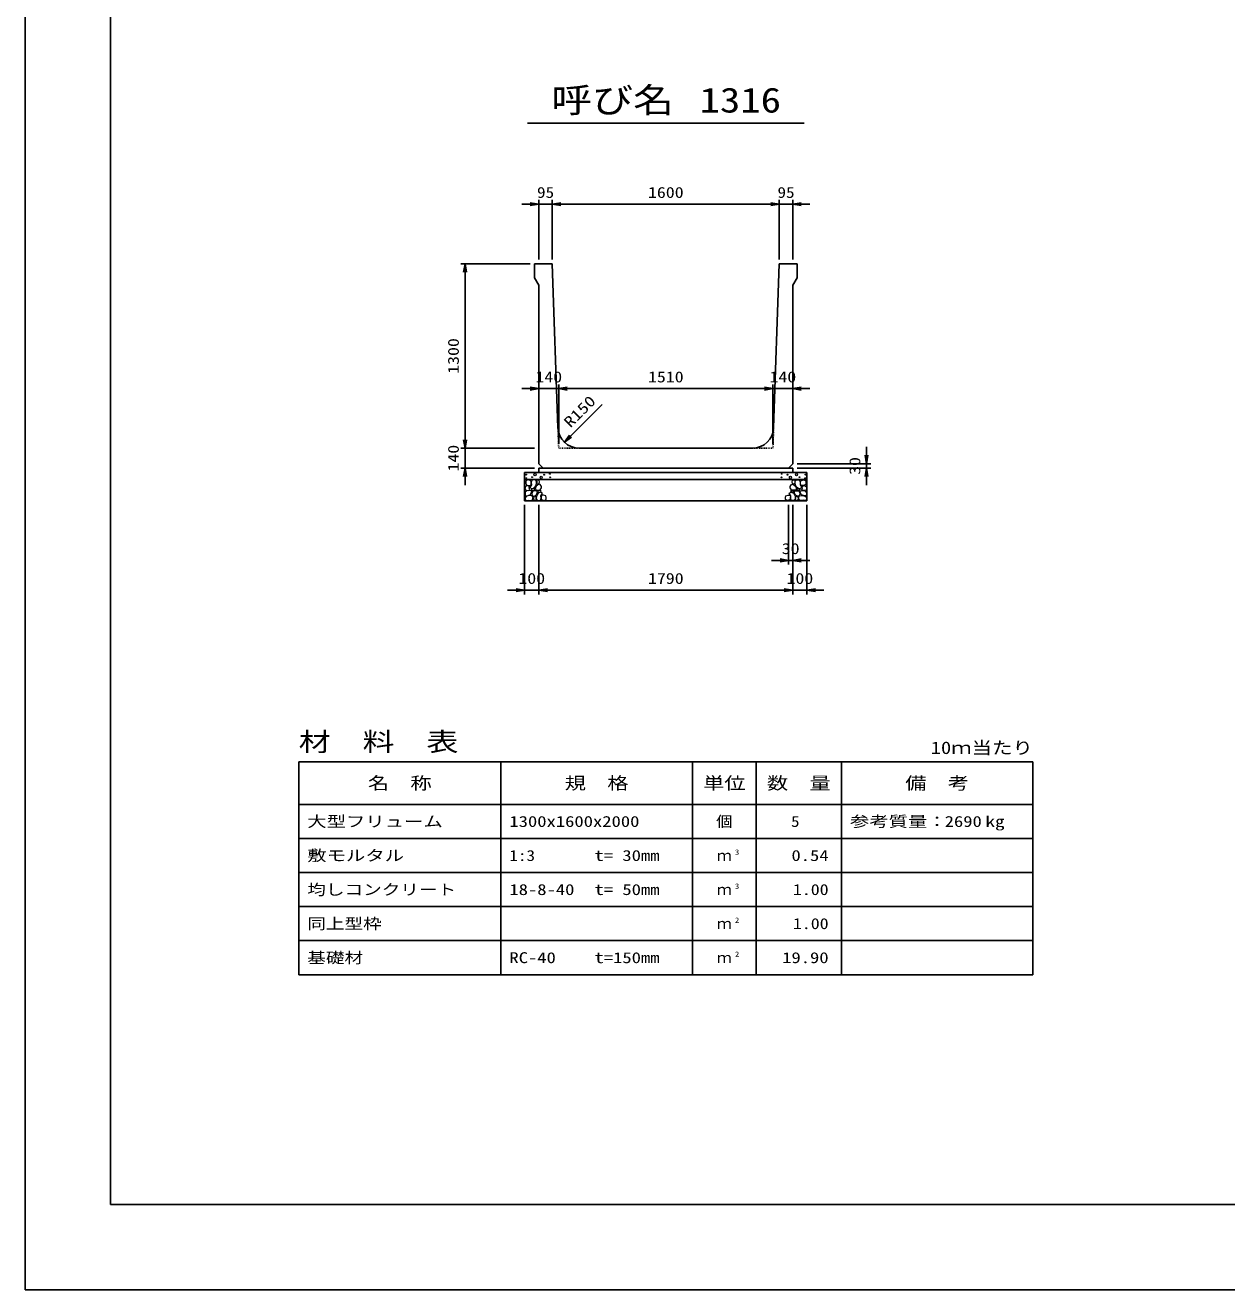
# Model space of a CAD drawing. Units: millimetres at full size. Extents: x 0 to 25230, y 0 to 17820.
# Drawn here: x 0 to 8469, y 0 to 8910 of the extents above; entities that cross this region are included whole.
import ezdxf
from ezdxf.enums import TextEntityAlignment as Align

# ---------------------------------------------------------------- set-up
doc = ezdxf.new("R2010")
doc.units = ezdxf.units.MM
doc.linetypes.add('DASHED_SPACED', pattern=[12, 6, -6])
for name, color, linetype, lineweight in [('D-DCR-HCHn', 4, 'Continuous', 9), ('D-MTR-FRAM', 7, 'Continuous', 25), ('D-MTR-LINE', 7, 'Continuous', 25), ('D-STR-DIM', 7, 'Continuous', 25), ('D-STR-STRn', 1, 'Continuous', 25), ('D-TTL', 2, 'Continuous', 25), ('D-TTL-TXT', 7, 'Continuous', 25)]:
    doc.layers.add(name, color=color, linetype=linetype, lineweight=lineweight)
doc.layers.add('D-MTR', color=7, linetype='Continuous')
doc.layers.add('D-MTR-TXT', color=7, linetype='Continuous')
doc.styles.add('ＭＳ ゴシック', font='')
doc.styles.get('ＭＳ ゴシック').set_extended_font_data('MS Gothic')

# ---------------------------------------------------------------- blocks, each defined once
blk = doc.blocks.new('open_arrow')
at = {"color": 0, "linetype": 'Continuous', "lineweight": -2}
blk.add_lwpolyline([(7.5, 1.25), (0, 0), (7.5, -1.25)], dxfattribs=at)

msp = doc.modelspace()

# ---------------------------------------------------------------- linework, layer by layer
at = {"layer": 'D-DCR-HCHn'}
for points in [[(3558.399, 5703.358), (3542.796, 5706.825), (3528.928, 5699.891), (3527.194, 5684.289), (3530.661, 5672.154), (3547.997, 5666.953), (3560.132, 5666.953), (3565.333, 5675.621), (3565.333, 5694.69)], [(3572.267, 5705.092), (3567.067, 5689.49), (3568.8, 5672.154), (3556.665, 5653.084), (3572.267, 5644.416), (3589.603, 5653.084), (3600.005, 5666.953), (3603.472, 5689.49), (3600.005, 5701.625), (3589.603, 5706.825)], [(3605.206, 5701.625), (3605.206, 5680.822), (3613.874, 5675.621), (3622.542, 5680.822), (3624.275, 5692.957), (3622.542, 5703.358), (3610.407, 5706.825)], [(5424.794, 5701.625), (5424.794, 5680.822), (5416.126, 5675.621), (5407.458, 5680.822), (5405.725, 5692.957), (5407.458, 5703.358), (5419.593, 5706.825)], [(5457.733, 5705.092), (5462.933, 5689.49), (5461.2, 5672.154), (5473.335, 5653.084), (5457.733, 5644.416), (5440.397, 5653.084), (5429.995, 5666.953), (5426.528, 5689.49), (5429.995, 5701.625), (5440.397, 5706.825)], [(5471.601, 5703.358), (5487.204, 5706.825), (5501.072, 5699.891), (5502.806, 5684.289), (5499.339, 5672.154), (5482.003, 5666.953), (5469.868, 5666.953), (5464.667, 5675.621), (5464.667, 5694.69)], [(3525.46, 5660.018), (3520.26, 5644.416), (3527.194, 5634.015), (3544.53, 5632.281), (3556.366, 5637.362), (3551.464, 5649.617), (3554.932, 5656.551), (3547.997, 5663.486), (3537.596, 5666.953)], [(3558.366, 5602.419), (3571.208, 5621.681), (3569.603, 5626.497), (3551.946, 5631.312), (3535.894, 5629.707), (3524.658, 5620.076), (3523.052, 5608.84), (3524.658, 5597.604), (3537.499, 5594.393)], [(3575.735, 5644.416), (3567.067, 5637.482), (3570.534, 5632.281), (3582.669, 5632.281), (3587.87, 5634.015), (3591.337, 5640.949), (3586.136, 5646.15)], [(3603.311, 5602.419), (3611.337, 5621.681), (3604.916, 5629.707), (3585.654, 5629.707), (3577.628, 5626.497), (3569.603, 5615.261), (3569.603, 5605.63), (3577.628, 5592.788), (3587.259, 5591.183)], [(3601.739, 5663.486), (3593.071, 5642.683), (3600.005, 5634.015), (3620.808, 5634.015), (3629.476, 5637.482), (3638.144, 5649.617), (3638.144, 5660.018), (3629.476, 5673.887), (3619.074, 5675.621)], [(3630.599, 5563.895), (3635.415, 5578.342), (3633.81, 5594.393), (3645.046, 5612.05), (3630.599, 5620.076), (3614.548, 5612.05), (3604.916, 5599.209), (3601.706, 5578.342), (3604.916, 5567.105), (3614.548, 5562.29)], [(3627.389, 5620.076), (3635.415, 5626.497), (3632.204, 5631.312), (3620.968, 5631.312), (3616.153, 5629.707), (3612.942, 5623.287), (3617.758, 5618.471)], [(5399.401, 5563.895), (5394.585, 5578.342), (5396.19, 5594.393), (5384.954, 5612.05), (5399.401, 5620.076), (5415.452, 5612.05), (5425.084, 5599.209), (5428.294, 5578.342), (5425.084, 5567.105), (5415.452, 5562.29)], [(5428.261, 5663.486), (5436.929, 5642.683), (5429.995, 5634.015), (5409.192, 5634.015), (5400.524, 5637.482), (5391.856, 5649.617), (5391.856, 5660.018), (5400.524, 5673.887), (5410.926, 5675.621)], [(5402.611, 5620.076), (5394.585, 5626.497), (5397.796, 5631.312), (5409.032, 5631.312), (5413.847, 5629.707), (5417.058, 5623.287), (5412.242, 5618.471)], [(5426.689, 5602.419), (5418.663, 5621.681), (5425.084, 5629.707), (5444.346, 5629.707), (5452.372, 5626.497), (5460.397, 5615.261), (5460.397, 5605.63), (5452.372, 5592.788), (5442.741, 5591.183)], [(5454.265, 5644.416), (5462.933, 5637.482), (5459.466, 5632.281), (5447.331, 5632.281), (5442.13, 5634.015), (5438.663, 5640.949), (5443.864, 5646.15)], [(5471.634, 5602.419), (5458.792, 5621.681), (5460.397, 5626.497), (5478.054, 5631.312), (5494.106, 5629.707), (5505.342, 5620.076), (5506.948, 5608.84), (5505.342, 5597.604), (5492.501, 5594.393)], [(5504.54, 5660.018), (5509.74, 5644.416), (5502.806, 5634.015), (5485.47, 5632.281), (5473.634, 5637.362), (5478.536, 5649.617), (5475.068, 5656.551), (5482.003, 5663.486), (5492.404, 5666.953)], [(3564.787, 5562.29), (3576.023, 5567.105), (3579.234, 5583.157), (3572.813, 5594.393), (3561.577, 5597.604), (3547.13, 5595.999), (3531.078, 5589.578), (3523.052, 5579.947), (3523.052, 5568.711), (3527.868, 5562.29), (3547.13, 5563.895)], [(3600.101, 5567.105), (3600.101, 5586.367), (3592.075, 5591.183), (3584.049, 5586.367), (3582.444, 5575.131), (3584.049, 5565.5), (3595.285, 5562.29)], [(3643.441, 5565.5), (3657.887, 5562.29), (3670.729, 5568.711), (3672.334, 5583.157), (3669.124, 5594.393), (3653.072, 5599.209), (3641.836, 5599.209), (3637.02, 5591.183), (3637.02, 5573.526)], [(5386.559, 5565.5), (5372.113, 5562.29), (5359.271, 5568.711), (5357.666, 5583.157), (5360.876, 5594.393), (5376.928, 5599.209), (5388.164, 5599.209), (5392.98, 5591.183), (5392.98, 5573.526)], [(5429.899, 5567.105), (5429.899, 5586.367), (5437.925, 5591.183), (5445.951, 5586.367), (5447.556, 5575.131), (5445.951, 5565.5), (5434.715, 5562.29)], [(5465.213, 5562.29), (5453.977, 5567.105), (5450.766, 5583.157), (5457.187, 5594.393), (5468.423, 5597.604), (5482.87, 5595.999), (5498.922, 5589.578), (5506.948, 5579.947), (5506.948, 5568.711), (5502.132, 5562.29), (5482.87, 5563.895)]]:
    msp.add_lwpolyline(points, close=True, dxfattribs=at)
for centre, radius in [((3530.727, 5743.618), 3), ((3531.869, 5718.573), 3), ((3572.292, 5725.414), 3), ((3593.336, 5743.618), 7.5), ((3636.664, 5724.623), 7.5), ((3657.708, 5742.827), 3), ((3698.131, 5749.669), 3), ((3699.273, 5724.623), 3), ((5330.727, 5724.623), 3), ((5331.869, 5749.669), 3), ((5372.292, 5742.827), 3), ((5393.336, 5724.623), 7.5), ((5436.664, 5743.618), 7.5), ((5457.708, 5725.414), 3), ((5498.131, 5718.573), 3), ((5499.273, 5743.618), 3)]:
    msp.add_circle(centre, radius, dxfattribs=at)
at = {"layer": 'D-MTR-FRAM'}
for p, q in [((1927.5, 3719.663), (7102.5, 3719.663)), ((1927.5, 3719.663), (1927.5, 2219.663)), ((7102.5, 3719.663), (7102.5, 2219.663)), ((1927.5, 2219.663), (7102.5, 2219.663))]:
    msp.add_line(p, q, dxfattribs=at)
at = {"layer": 'D-MTR-LINE'}
for p, q in [((3352.5, 3719.663), (3352.5, 2219.663)), ((4702.5, 3719.663), (4702.5, 2219.663)), ((5152.5, 3719.663), (5152.5, 2219.663)), ((5752.5, 3719.663), (5752.5, 2219.663)), ((1927.5, 3419.663), (7102.5, 3419.663)), ((1927.5, 3179.663), (7102.5, 3179.663)), ((1927.5, 2939.663), (7102.5, 2939.663)), ((1927.5, 2699.663), (7102.5, 2699.663)), ((1927.5, 2459.663), (7102.5, 2459.663))]:
    msp.add_line(p, q, dxfattribs=at)
at = {"layer": 'D-STR-DIM'}
for p, q in [((3620, 7259.663), (3620, 7679.663)), ((3715, 7259.663), (3715, 7679.663)), ((3715, 7259.663), (3715, 7679.663)), ((5315, 7259.663), (5315, 7679.663)), ((5315, 7259.663), (5315, 7679.663)), ((5410, 7259.663), (5410, 7679.663)), ((3500, 7649.663), (3835, 7649.663)), ((3715, 7649.663), (5315, 7649.663)), ((5195, 7649.663), (5530, 7649.663)), ((3560, 7229.663), (3070, 7229.663)), ((3100, 7229.663), (3100, 5929.663)), ((3500, 6349.663), (3880, 6349.663)), ((3760, 5959.663), (3760, 6379.663)), ((3760, 5959.663), (3760, 6379.663)), ((3760, 6349.663), (5270, 6349.663)), ((5150, 6349.663), (5530, 6349.663)), ((5270, 5959.663), (5270, 6379.663)), ((5270, 5959.663), (5270, 6379.663)), ((3800.682, 5971.778), (4065.847, 6236.943)), ((3100, 6049.663), (3100, 5669.663)), ((3590, 5929.663), (3070, 5929.663)), ((3590, 5929.663), (3070, 5929.663)), ((5930, 5939.663), (5930, 5669.663)), ((5440, 5819.663), (5960, 5819.663)), ((3590, 5789.663), (3070, 5789.663)), ((5440, 5789.663), (5960, 5789.663)), ((3520, 5529.663), (3520, 4899.663)), ((3620, 5529.663), (3620, 4899.663)), ((3620, 5529.663), (3620, 4899.663)), ((5380, 5529.663), (5380, 5109.663)), ((5410, 5529.663), (5410, 4899.663)), ((5410, 5529.663), (5410, 4899.663)), ((5410, 5529.663), (5410, 5109.663)), ((5510, 5529.663), (5510, 4899.663)), ((5260, 5139.663), (5530, 5139.663)), ((3740, 4929.663), (3400, 4929.663)), ((3620, 4929.663), (5410, 4929.663)), ((5630, 4929.663), (5290, 4929.663))]:
    msp.add_line(p, q, dxfattribs=at)
at = {"layer": 'D-STR-STRn'}
for p, q in [((3590, 7229.663), (3715, 7229.663)), ((3590, 7129.663), (3590, 7229.663)), ((3715, 7229.663), (3754.987, 6074.474)), ((5315, 7229.663), (5275.013, 6074.474)), ((5440, 7229.663), (5315, 7229.663)), ((5440, 7129.663), (5440, 7229.663)), ((3590, 7129.663), (3620, 7079.663)), ((5440, 7129.663), (5410, 7079.663)), ((3620, 5819.663), (3620, 7079.663)), ((5410, 5819.663), (5410, 7079.663)), ((3904.898, 5929.663), (5125.102, 5929.663)), ((3620, 5819.663), (3650, 5789.663)), ((5410, 5819.663), (5380, 5789.663)), ((3520, 5559.663), (3520, 5759.663)), ((3520, 5759.663), (5510, 5759.663)), ((3520, 5709.663), (5510, 5709.663)), ((3620, 5789.663), (5410, 5789.663)), ((3620, 5789.663), (3620, 5759.663)), ((5410, 5789.663), (5410, 5759.663)), ((5510, 5559.663), (5510, 5759.663)), ((3520, 5559.663), (5510, 5559.663))]:
    msp.add_line(p, q, dxfattribs=at)
at = {"layer": 'D-STR-STRn', "color": 2, "linetype": 'DASHED_SPACED'}
for p, q in [((3754.987, 6074.474), (3760, 5929.663)), ((5270, 5929.663), (5275.013, 6074.474)), ((3760, 5929.663), (3904.898, 5929.663)), ((5125.102, 5929.663), (5270, 5929.663))]:
    msp.add_line(p, q, dxfattribs=at)
at = {"layer": 'D-STR-STRn'}
for centre, start, end in [((3904.898, 6079.663), 181.98252, 270), ((5125.102, 6079.663), 270, 358.01748)]:
    msp.add_arc(centre, 150, start, end, dxfattribs=at)
at = {"layer": 'D-TTL'}
for points in [[(0, 0), (25230, 0), (25230, 17820), (0, 17820)], [(600, 600), (24630, 600), (24630, 17220), (600, 17220)]]:
    msp.add_lwpolyline(points, close=True, dxfattribs=at)
at = {"layer": 'D-TTL-TXT'}
msp.add_line((3540, 8219.663), (5490, 8219.663), dxfattribs=at)

# ---------------------------------------------------------------- block references
at = {"layer": 'D-STR-DIM', "xscale": 8, "yscale": 8}
for p, rotation in [((3620, 7649.663), 180), ((5315, 7649.663), 180), ((5315, 7649.663), 180), ((3100, 7229.663), 270), ((3620, 6349.663), 180), ((5270, 6349.663), 180), ((5270, 6349.663), 180), ((3100, 5929.663), 90), ((3100, 5929.663), 90), ((3800.682, 5971.778), 45), ((5930, 5819.663), 90), ((3100, 5789.663), 270), ((5930, 5789.663), 270), ((5380, 5139.663), 180), ((3520, 4929.663), 180), ((5410, 4929.663), 180), ((5410, 4929.663), 180)]:
    msp.add_blockref('open_arrow', p, dxfattribs=dict(at, rotation=rotation))
for p in [(3715, 7649.663), (3715, 7649.663), (5410, 7649.663), (3760, 6349.663), (3760, 6349.663), (5410, 6349.663), (5410, 5139.663), (3620, 4929.663), (3620, 4929.663), (5510, 4929.663)]:
    msp.add_blockref('open_arrow', p, dxfattribs=at)

# ---------------------------------------------------------------- texts
at = {"layer": 'D-MTR', "style": 'ＭＳ ゴシック', "width": 1.25}
msp.add_text('材\u3000料\u3000表', height=132, dxfattribs=at).set_placement((1927.5, 3755.663), align=Align.BOTTOM_LEFT)
at = {"layer": 'D-MTR', "style": 'ＭＳ ゴシック', "width": 1.2}
msp.add_text('10ｍ当たり', height=87.98, dxfattribs=at).set_placement((7102.5, 3748.663), align=Align.BOTTOM_RIGHT)
at = {"layer": 'D-MTR-TXT', "style": 'ＭＳ ゴシック'}
for s, height, width, p in [('名\u3000称', 87.98, 1.25, (2640, 3569.663)), ('規\u3000格', 87.98, 1.25, (4027.5, 3569.663)), ('単位', 87.98, 1.25, (4927.5, 3569.663)), ('数\u3000量', 87.98, 1.25, (5452.5, 3569.663)), ('備\u3000考', 87.98, 1.25, (6427.5, 3569.663)), ('個', 76.98, 1.1, (4927.5, 3299.663))]:
    msp.add_text(s, height=height, dxfattribs=dict(at, width=width)).set_placement(p, align=Align.MIDDLE_CENTER)
for s, width, p in [('大型フリューム', 1.3, (1987.5, 3299.663)), ('1300x1600x2000', 1.25, (3412.5, 3299.663)), ('参考質量：    kg', 1.3, (5812.5, 3299.663)), ('敷モルタル', 1.3, (1987.5, 3059.663)), ('1:3', 1.15, (3412.5, 3059.663)), ('t= 30mm', 1.25, (4012.5, 3059.663)), ('均しコンクリート', 1.25, (1987.5, 2819.663)), ('18-8-40', 1.25, (3412.5, 2819.663)), ('t= 50mm', 1.25, (4012.5, 2819.663)), ('同上型枠', 1.25, (1987.5, 2579.663)), ('基礎材', 1.25, (1987.5, 2339.663)), ('RC-40', 1.25, (3412.5, 2339.663)), ('t=150mm', 1.25, (4012.5, 2339.663))]:
    msp.add_text(s, height=76.98, dxfattribs=dict(at, width=width)).set_placement(p, align=Align.MIDDLE_LEFT)
for s, width, p in [('5', 1.15, (5457.83, 3299.663)), ('2690', 1.25, (6742.5, 3299.663)), ('0.54', 1.25, (5662.5, 3059.663)), ('1.00', 1.2, (5662.5, 2819.663)), ('1.00', 1.2, (5662.5, 2579.663)), ('19.90', 1.25, (5662.5, 2339.663))]:
    msp.add_text(s, height=76.98, dxfattribs=dict(at, width=width)).set_placement(p, align=Align.MIDDLE_RIGHT)
for p in [(4927.5, 3059.663), (4927.5, 2819.663), (4927.5, 2579.663), (4927.5, 2339.663)]:
    msp.add_text('ｍ', height=76.98, dxfattribs=at).set_placement(p, align=Align.MIDDLE_CENTER)
at = {"layer": 'D-MTR-TXT', "style": 'ＭＳ ゴシック', "width": 1.15}
for s, p in [('3', (5002.5, 3052.663)), ('3', (5002.5, 2812.663)), ('2', (5002.5, 2572.663)), ('2', (5002.5, 2332.663))]:
    msp.add_text(s, height=38.49, dxfattribs=at).set_placement(p, align=Align.BOTTOM_LEFT)
at = {"layer": 'D-STR-DIM', "style": 'ＭＳ ゴシック'}
for s, width, p in [('95', 1.15, (3667.5, 7732.163)), ('1600', 1.2, (4515, 7732.163)), ('95', 1.15, (5362.5, 7732.163)), ('140', 1.2, (3690, 6432.163)), ('1510', 1.2, (4515, 6432.163)), ('140', 1.2, (5340, 6432.163)), ('30', 1.2, (5395, 5222.163)), ('100', 1.2, (3570, 5012.163)), ('1790', 1.2, (4515, 5012.163)), ('100', 1.2, (5460, 5012.163))]:
    msp.add_text(s, height=76.98, dxfattribs=dict(at, width=width)).set_placement(p, align=Align.MIDDLE_CENTER)
at = {"layer": 'D-STR-DIM', "style": 'ＭＳ ゴシック', "width": 1.2}
for s, p in [('1300', (3017.5, 6579.663)), ('140', (3017.5, 5859.663)), ('30', (5847.5, 5804.663))]:
    msp.add_text(s, height=76.98, rotation=90, dxfattribs=at).set_placement(p, align=Align.MIDDLE_CENTER)
at = {"layer": 'D-STR-DIM', "style": 'ＭＳ ゴシック', "width": 1.25}
msp.add_text('R150', height=76.98, rotation=45, dxfattribs=at).set_placement((3859.092, 6052.815), align=Align.BOTTOM_LEFT)
at = {"layer": 'D-TTL-TXT', "style": 'ＭＳ ゴシック', "width": 1.2}
for s, p in [('呼び名', (4140, 8242.163)), ('1316', (5040, 8242.163))]:
    msp.add_text(s, height=176, dxfattribs=at).set_placement(p, align=Align.BOTTOM_CENTER)

doc.saveas('drawing.dxf')
